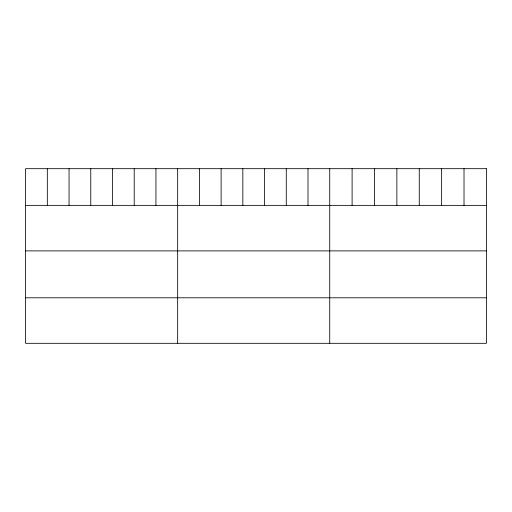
<?xml version="1.0" encoding="UTF-8"?>
<svg xmlns="http://www.w3.org/2000/svg" width="512" height="512" viewBox="0 0 512 512"><rect width="100%" height="100%" fill="white"/><g stroke="black" fill="none" stroke-linecap="round" stroke-linejoin="round"><path stroke-width="0.77" d="M25.6 205.363L486.4 205.363M25.6 250.886L486.4 250.886M25.6 297.792L486.4 297.792M464.019 168.685L464.019 205.363M441.638 168.685L441.638 205.363M419.258 168.685L419.258 205.363M396.87 168.685L396.87 205.363M374.49 168.685L374.49 205.363M352.109 168.685L352.109 205.363M329.728 168.685L329.728 343.315M308.006 168.685L308.006 205.363M286.278 168.685L286.278 205.363M264.557 168.685L264.557 205.363M242.835 168.685L242.835 205.363M221.114 168.685L221.114 205.363M199.386 168.685L199.386 205.363M177.664 168.685L177.664 343.315M155.942 168.685L155.942 205.363M134.214 168.685L134.214 205.363M112.493 168.685L112.493 205.363M90.771 168.685L90.771 205.363M69.05 168.685L69.05 205.363M47.322 168.685L47.322 205.363M486.4 168.685L25.6 168.685L25.6 343.315L486.4 343.315L486.4 168.685"/></g></svg>
